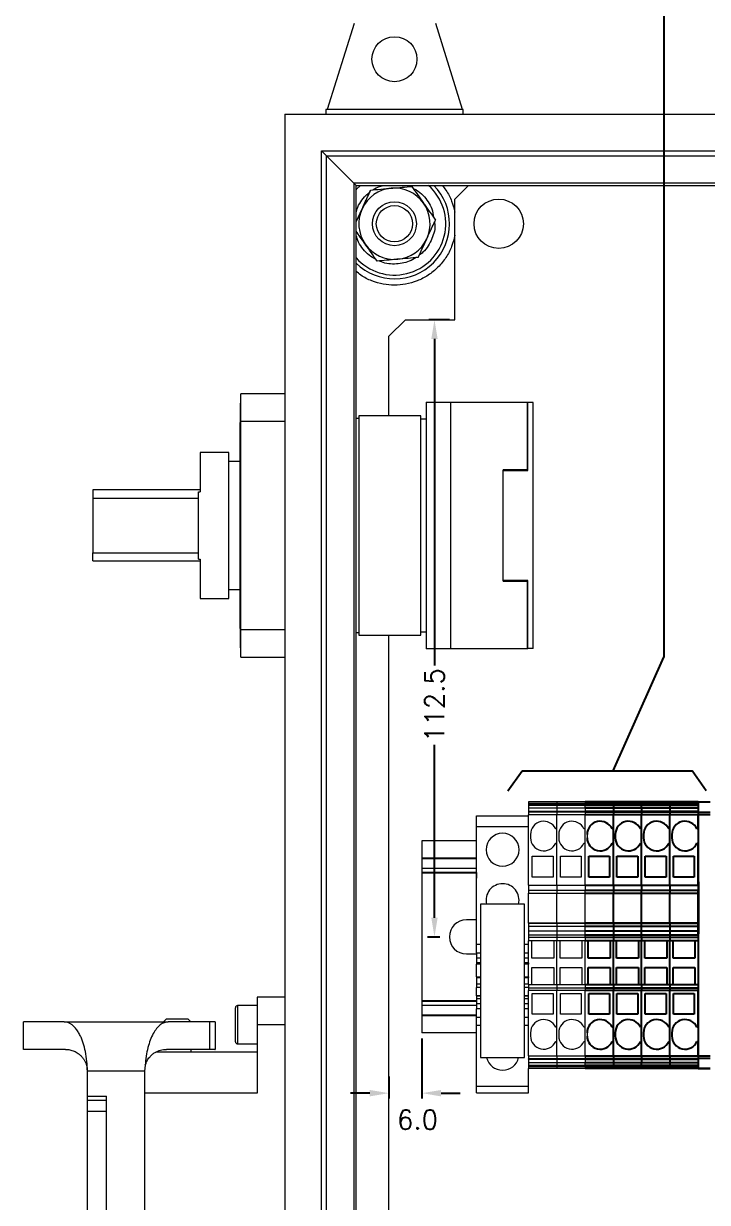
# Model space of a CAD drawing. Extents: x 4137 to 28680, y 2446 to 6814.
# Drawn here: x 7310.9 to 7435.5, y 4265.9 to 4480.8 of the extents above; entities that cross this region are included whole.
import ezdxf

# ---------------------------------------------------------------- set-up
doc = ezdxf.new("R2010")
doc.units = 0
doc.header["$LTSCALE"] = 0.5
doc.layers.get('0').update_dxf_attribs({"linetype": 'CONTINUOUS'})
doc.layers.get('DEFPOINTS').update_dxf_attribs({"linetype": 'CONTINUOUS'})
for name, color, linetype in [('ARCEER', 3, 'CONTINUOUS'), ('DIM', 5, 'CONTINUOUS'), ('VOL', 2, 'CONTINUOUS')]:
    doc.layers.add(name, color=color, linetype=linetype)
doc.styles.get("Standard").update_dxf_attribs({"font": 'simplex.shx'})
doc.dimstyles.new('YP115', dxfattribs={"dimscale": 0, "dimtxt": 37.5, "dimasz": 37.5, "dimexe": 0.5, "dimexo": 37.5, "dimgap": 22.5, "dimtad": 0, "dimtoh": 1, "dimdec": 1, "dimzin": 0, "dimdsep": 46, "dimtxsty": 'Standard', "dimcen": 0, "dimdle": 1.25, "dimadec": 0, "dimazin": 0, "dimtfac": 0.75, "dimtdec": 1, "dimtofl": 0, "dimtmove": 2, "dimatfit": 3, "dimfxl": 1, "dimtolj": 1, "dimtzin": 0, "dimarcsym": 0})

# ---------------------------------------------------------------- blocks, each defined once
blk = doc.blocks.new('*D15')
at = {"layer": 'DEFPOINTS', "color": 0, "transparency": 16777216}
for p in [(7385.76, 4426.79), (7389.47, 4426.79), (7383.47, 4314.29)]:
    blk.add_point(p, dxfattribs=at)
at = {"layer": 'DIM', "color": 0, "lineweight": -2, "transparency": 16777216}
for p, q in [((7388.47, 4426.79), (7384.76, 4426.79)), ((7385.76, 4423.29), (7385.76, 4363.78)), ((7385.76, 4317.79), (7385.76, 4349.32)), ((7384.47, 4314.29), (7386.76, 4314.29))]:
    blk.add_line(p, q, dxfattribs=at)
at = {"layer": 'DIM', "color": 0, "transparency": 16777216}
for points in [[(7385.18, 4423.29), (7386.34, 4423.29), (7385.76, 4426.79)], [(7385.18, 4317.79), (7386.34, 4317.79), (7385.76, 4314.29)]]:
    blk.add_solid(points, dxfattribs=at)
at = {"layer": 'DIM', "color": 0, "transparency": 16777216, "insert": (7385.76, 4356.55), "char_height": 3.5, "attachment_point": 5, "rotation": 90}
blk.add_mtext('\\A1;112.5', dxfattribs=at)
blk = doc.blocks.new('*D16')
at = {"layer": 'DEFPOINTS', "color": 0, "transparency": 16777216}
for p in [(7383.47, 4296.79), (7377.47, 4289.82), (7377.47, 4285.81)]:
    blk.add_point(p, dxfattribs=at)
at = {"layer": 'DIM', "color": 0, "lineweight": -2, "transparency": 16777216}
for p, q in [((7383.47, 4295.79), (7383.47, 4284.81)), ((7377.47, 4288.82), (7377.47, 4284.81)), ((7373.97, 4285.81), (7370.47, 4285.81)), ((7386.97, 4285.81), (7390.47, 4285.81))]:
    blk.add_line(p, q, dxfattribs=at)
at = {"layer": 'DIM', "color": 0, "transparency": 16777216}
for points in [[(7373.97, 4286.39), (7373.97, 4285.22), (7377.47, 4285.81)], [(7386.97, 4286.39), (7386.97, 4285.22), (7383.47, 4285.81)]]:
    blk.add_solid(points, dxfattribs=at)
at = {"layer": 'DIM', "color": 0, "transparency": 16777216, "insert": (7382.67, 4280.98), "char_height": 3.5, "attachment_point": 5}
blk.add_mtext('\\A1;6.0', dxfattribs=at)

msp = doc.modelspace()

# ---------------------------------------------------------------- linework, layer by layer
at = {"color": 7, "linetype": 'Continuous', "lineweight": 15}
for p, q in [((7371.12, 4480.78), (7366.23, 4465.12)), ((7390.88, 4465.12), (7385.99, 4480.78)), ((7358.47, 4464.29), (7558.47, 4464.29)), ((7358.47, 4464.29), (7358.47, 4164.29)), ((7366.23, 4465.12), (7365.97, 4465.12)), ((7365.97, 4465.12), (7365.97, 4464.29)), ((7390.88, 4465.12), (7366.23, 4465.12)), ((7390.97, 4465.12), (7390.88, 4465.12)), ((7390.97, 4464.29), (7390.97, 4465.12)), ((7366.09, 4456.67), (7365.16, 4457.6)), ((7365.16, 4457.6), (7544.77, 4457.6)), ((7365.16, 4170.98), (7365.16, 4457.6)), ((7366.09, 4456.67), (7543.85, 4456.67)), ((7366.09, 4456.67), (7371.08, 4451.68)), ((7366.09, 4171.91), (7366.09, 4456.67)), ((7538.86, 4451.68), (7371.08, 4451.68)), ((7371.08, 4451.68), (7371.08, 4176.9)), ((7371.47, 4177.29), (7371.47, 4451.29)), ((7371.47, 4451.29), (7538.47, 4451.29)), ((7389.47, 4448.79), (7391.97, 4451.29)), ((7389.47, 4426.79), (7389.47, 4448.79)), ((7371.47, 4444.64), (7372.57, 4447.02)), ((7377.47, 4423.79), (7380.47, 4426.79)), ((7380.47, 4426.79), (7389.47, 4426.79)), ((7377.47, 4409.29), (7377.47, 4423.79)), ((7358.47, 4413.29), (7350.47, 4413.29)), ((7350.47, 4408.29), (7350.47, 4413.29)), ((7384.27, 4411.79), (7384.27, 4366.79)), ((7384.27, 4411.79), (7388.77, 4411.79)), ((7388.77, 4366.79), (7388.77, 4411.79)), ((7388.77, 4411.79), (7402.67, 4411.79)), ((7402.67, 4411.79), (7402.67, 4399.41)), ((7402.77, 4411.69), (7402.67, 4411.69)), ((7402.77, 4399.29), (7402.77, 4411.69)), ((7403.77, 4411.69), (7402.77, 4411.69)), ((7403.77, 4366.89), (7403.77, 4411.69)), ((7350.47, 4411.59), (7350.37, 4411.59)), ((7350.37, 4411.59), (7350.37, 4408.09)), ((7350.37, 4370.49), (7350.37, 4408.09)), ((7350.47, 4408.29), (7358.47, 4408.29)), ((7350.47, 4370.29), (7350.47, 4408.29)), ((7371.97, 4408.79), (7371.47, 4408.79)), ((7383.27, 4409.29), (7371.97, 4409.29)), ((7371.97, 4409.29), (7371.97, 4369.29)), ((7383.27, 4369.29), (7383.27, 4409.29)), ((7384.27, 4408.69), (7383.27, 4408.69)), ((7348.27, 4402.59), (7343.07, 4402.59)), ((7343.07, 4402.59), (7343.07, 4395.42)), ((7348.27, 4375.99), (7348.27, 4402.59)), ((7350.37, 4400.94), (7348.27, 4400.94)), ((7402.67, 4399.41), (7398.27, 4399.41)), ((7398.27, 4379.17), (7398.27, 4399.41)), ((7398.27, 4399.29), (7402.77, 4399.29)), ((7398.27, 4379.29), (7398.27, 4399.29)), ((7343.07, 4395.76), (7323.47, 4395.76)), ((7323.47, 4395.76), (7323.47, 4394.29)), ((7342.77, 4395.42), (7343.07, 4395.42)), ((7342.77, 4394.29), (7342.77, 4395.42)), ((7323.47, 4394.29), (7323.47, 4384.3)), ((7323.47, 4394.29), (7342.77, 4394.29)), ((7342.77, 4384.3), (7342.77, 4394.29)), ((7323.47, 4384.3), (7342.77, 4384.3)), ((7323.47, 4382.82), (7323.47, 4384.3)), ((7342.77, 4383.16), (7342.77, 4384.3)), ((7323.47, 4382.82), (7343.07, 4382.82)), ((7342.77, 4383.16), (7343.07, 4383.16)), ((7343.07, 4383.16), (7343.07, 4375.99)), ((7348.27, 4377.64), (7350.37, 4377.64)), ((7402.77, 4379.29), (7398.27, 4379.29)), ((7398.27, 4379.17), (7402.67, 4379.17)), ((7402.67, 4379.17), (7402.67, 4366.79)), ((7402.77, 4366.89), (7402.77, 4379.29)), ((7343.07, 4375.99), (7348.27, 4375.99)), ((7350.37, 4370.49), (7350.37, 4366.99)), ((7358.47, 4370.29), (7350.47, 4370.29)), ((7350.47, 4365.29), (7350.47, 4370.29)), ((7371.47, 4369.79), (7371.97, 4369.79)), ((7371.97, 4369.29), (7383.27, 4369.29)), ((7377.47, 4204.79), (7377.47, 4369.29)), ((7383.27, 4369.89), (7384.27, 4369.89)), ((7350.37, 4366.99), (7350.47, 4366.99)), ((7388.77, 4366.79), (7384.27, 4366.79)), ((7402.67, 4366.79), (7388.77, 4366.79)), ((7402.67, 4366.89), (7402.77, 4366.89)), ((7403.77, 4366.89), (7402.77, 4366.89)), ((7350.47, 4365.29), (7358.47, 4365.29)), ((7408.07, 4338.92), (7402.92, 4338.92)), ((7402.92, 4338.92), (7402.92, 4338.9)), ((7408.07, 4338.9), (7402.92, 4338.9)), ((7402.92, 4338.9), (7402.92, 4338.89)), ((7402.92, 4338.89), (7408.07, 4338.89)), ((7402.92, 4338.89), (7402.92, 4338.59)), ((7413.22, 4338.92), (7408.07, 4338.92)), ((7408.07, 4338.92), (7408.07, 4338.9)), ((7413.22, 4338.9), (7408.07, 4338.9)), ((7408.07, 4338.9), (7408.07, 4338.89)), ((7408.07, 4338.89), (7413.22, 4338.89)), ((7408.07, 4338.89), (7408.07, 4338.59)), ((7413.22, 4338.9), (7413.22, 4338.92)), ((7413.22, 4338.89), (7413.22, 4338.9)), ((7413.22, 4338.89), (7413.22, 4338.59)), ((7402.92, 4338.59), (7408.07, 4338.59)), ((7402.92, 4338.59), (7402.92, 4338.5)), ((7402.92, 4338.5), (7408.07, 4338.5)), ((7402.92, 4338.5), (7402.92, 4338.31)), ((7402.92, 4338.31), (7408.07, 4338.31)), ((7402.92, 4338.31), (7402.92, 4337.77)), ((7408.07, 4337.77), (7402.92, 4337.77)), ((7402.92, 4337.77), (7402.92, 4337.16)), ((7408.07, 4337.16), (7402.92, 4337.16)), ((7402.92, 4337.14), (7402.92, 4337.16)), ((7408.07, 4337.14), (7402.92, 4337.14)), ((7402.92, 4337.14), (7402.92, 4337.13)), ((7408.07, 4337.13), (7402.92, 4337.13)), ((7402.92, 4337.13), (7402.92, 4337.03)), ((7408.07, 4337.03), (7402.92, 4337.03)), ((7402.92, 4337.03), (7402.92, 4336.55)), ((7402.92, 4323.75), (7402.92, 4336.55)), ((7408.07, 4336.55), (7402.92, 4336.55)), ((7408.07, 4338.59), (7413.22, 4338.59)), ((7408.07, 4338.59), (7408.07, 4338.5)), ((7408.07, 4338.5), (7413.22, 4338.5)), ((7408.07, 4338.5), (7408.07, 4338.31)), ((7408.07, 4338.31), (7413.22, 4338.31)), ((7408.07, 4338.31), (7408.07, 4337.77)), ((7413.22, 4337.77), (7408.07, 4337.77)), ((7408.07, 4337.77), (7408.07, 4337.16)), ((7413.22, 4337.16), (7408.07, 4337.16)), ((7408.07, 4337.14), (7408.07, 4337.16)), ((7413.22, 4337.14), (7408.07, 4337.14)), ((7408.07, 4337.14), (7408.07, 4337.13)), ((7413.22, 4337.13), (7408.07, 4337.13)), ((7408.07, 4337.13), (7408.07, 4337.03)), ((7413.22, 4337.03), (7408.07, 4337.03)), ((7408.07, 4337.03), (7408.07, 4336.55)), ((7408.07, 4323.75), (7408.07, 4336.55)), ((7413.22, 4336.55), (7408.07, 4336.55)), ((7408.07, 4333.97), (7408.07, 4336.55)), ((7413.22, 4338.5), (7413.22, 4338.59)), ((7413.22, 4338.31), (7413.22, 4338.5)), ((7413.22, 4337.77), (7413.22, 4338.31)), ((7413.22, 4337.77), (7413.22, 4337.16)), ((7413.22, 4337.14), (7413.22, 4337.16)), ((7413.22, 4337.13), (7413.22, 4337.14)), ((7413.22, 4337.03), (7413.22, 4337.13)), ((7413.22, 4337.03), (7413.22, 4336.55)), ((7413.22, 4333.97), (7413.22, 4336.55)), ((7413.22, 4323.75), (7413.22, 4336.55)), ((7393.42, 4336.39), (7402.92, 4336.39)), ((7393.42, 4334.39), (7393.42, 4336.39)), ((7393.42, 4334.39), (7402.92, 4334.39)), ((7393.42, 4312.89), (7393.42, 4334.39)), ((7403.27, 4332.97), (7403.27, 4332.37)), ((7408.07, 4333.97), (7407.85, 4333.97)), ((7408.42, 4332.97), (7408.42, 4332.37)), ((7413.22, 4333.97), (7413, 4333.97)), ((7413.57, 4332.97), (7413.57, 4332.37)), ((7393.42, 4331.79), (7383.47, 4331.79)), ((7383.47, 4331.79), (7383.47, 4328.59)), ((7407.85, 4331.37), (7408.07, 4331.37)), ((7408.07, 4323.75), (7408.07, 4331.37)), ((7413, 4331.37), (7413.22, 4331.37)), ((7413.22, 4323.75), (7413.22, 4331.37)), ((7383.47, 4328.59), (7383.47, 4326.79)), ((7403.57, 4325.19), (7403.57, 4328.99)), ((7403.57, 4328.99), (7407.37, 4328.99)), ((7407.37, 4328.99), (7407.37, 4325.19)), ((7408.72, 4325.19), (7408.72, 4328.99)), ((7408.72, 4328.99), (7412.52, 4328.99)), ((7412.52, 4328.99), (7412.52, 4325.19)), ((7393.42, 4326.79), (7383.47, 4326.79)), ((7383.47, 4326.79), (7383.47, 4325.99)), ((7383.47, 4325.99), (7383.47, 4302.59)), ((7393.42, 4326.01), (7393.42, 4324.99)), ((7402.92, 4323.75), (7408.07, 4323.75)), ((7402.92, 4323.75), (7402.92, 4322.84)), ((7407.37, 4325.19), (7403.57, 4325.19)), ((7408.07, 4323.75), (7413.22, 4323.75)), ((7408.07, 4323.75), (7408.07, 4322.84)), ((7412.52, 4325.19), (7408.72, 4325.19)), ((7413.22, 4323.75), (7413.22, 4322.84)), ((7433.92, 4324.31), (7433.92, 4314.87)), ((7402.92, 4322.84), (7408.07, 4322.84)), ((7402.92, 4322.84), (7402.92, 4322.28)), ((7402.92, 4322.28), (7408.07, 4322.28)), ((7402.92, 4322.28), (7402.92, 4322.27)), ((7402.92, 4322.27), (7408.07, 4322.27)), ((7402.92, 4316.82), (7402.92, 4322.27)), ((7408.07, 4322.84), (7413.22, 4322.84)), ((7408.07, 4322.84), (7408.07, 4322.28)), ((7408.07, 4322.28), (7413.22, 4322.28)), ((7408.07, 4322.28), (7408.07, 4322.27)), ((7408.07, 4322.27), (7413.22, 4322.27)), ((7408.07, 4316.82), (7408.07, 4322.27)), ((7413.22, 4322.28), (7413.22, 4322.84)), ((7413.22, 4322.27), (7413.22, 4322.28)), ((7413.22, 4316.82), (7413.22, 4322.27)), ((7402.17, 4320.29), (7394.17, 4320.29)), ((7394.17, 4320.29), (7394.17, 4292.29)), ((7402.17, 4292.29), (7402.17, 4320.29)), ((7393.42, 4317.39), (7391.57, 4317.39)), ((7408.07, 4316.82), (7402.92, 4316.82)), ((7402.92, 4316.82), (7402.92, 4316.8)), ((7402.92, 4316.8), (7408.07, 4316.8)), ((7402.92, 4316.8), (7402.92, 4316.24)), ((7402.92, 4316.24), (7408.07, 4316.24)), ((7402.92, 4316.24), (7402.92, 4315.33)), ((7408.07, 4315.33), (7402.92, 4315.33)), ((7402.92, 4315.33), (7402.92, 4314.64)), ((7413.22, 4316.82), (7408.07, 4316.82)), ((7408.07, 4316.82), (7408.07, 4316.8)), ((7408.07, 4316.8), (7413.22, 4316.8)), ((7408.07, 4316.8), (7408.07, 4316.24)), ((7408.07, 4316.24), (7413.22, 4316.24)), ((7408.07, 4316.24), (7408.07, 4315.33)), ((7413.22, 4315.33), (7408.07, 4315.33)), ((7408.07, 4315.33), (7408.07, 4314.64)), ((7413.22, 4316.8), (7413.22, 4316.82)), ((7413.22, 4316.24), (7413.22, 4316.8)), ((7413.22, 4315.33), (7413.22, 4316.24)), ((7413.22, 4314.64), (7413.22, 4315.33)), ((7394.17, 4312.89), (7393.42, 4312.89)), ((7393.42, 4311.39), (7393.42, 4312.89)), ((7402.92, 4312.89), (7402.17, 4312.89)), ((7408.07, 4314.64), (7402.92, 4314.64)), ((7402.92, 4314.64), (7402.92, 4314.18)), ((7408.07, 4314.18), (7402.92, 4314.18)), ((7402.92, 4314.18), (7402.92, 4313.59)), ((7408.07, 4313.59), (7402.92, 4313.59)), ((7402.92, 4312.74), (7402.92, 4313.59)), ((7403.49, 4310.44), (7403.49, 4313.59)), ((7407.49, 4313.59), (7407.49, 4310.44)), ((7413.22, 4314.64), (7408.07, 4314.64)), ((7408.07, 4314.64), (7408.07, 4314.18)), ((7413.22, 4314.18), (7408.07, 4314.18)), ((7408.07, 4314.18), (7408.07, 4313.59)), ((7413.22, 4313.59), (7408.07, 4313.59)), ((7408.07, 4305.59), (7408.07, 4313.59)), ((7408.64, 4310.44), (7408.64, 4313.59)), ((7412.64, 4313.59), (7412.64, 4310.44)), ((7413.22, 4314.18), (7413.22, 4314.64)), ((7413.22, 4314.18), (7413.22, 4313.59)), ((7413.22, 4305.59), (7413.22, 4313.59)), ((7391.57, 4311.19), (7393.42, 4311.19)), ((7393.42, 4311.39), (7394.17, 4311.39)), ((7393.42, 4311.39), (7393.42, 4310.49)), ((7402.17, 4311.39), (7402.92, 4311.39)), ((7402.92, 4311.39), (7402.92, 4312.74)), ((7402.92, 4310.49), (7402.92, 4311.39)), ((7393.42, 4310.49), (7393.42, 4309.57)), ((7393.42, 4309.57), (7393.42, 4309.33)), ((7394.17, 4309.33), (7393.42, 4309.33)), ((7393.42, 4307.04), (7393.42, 4309.33)), ((7402.92, 4309.33), (7402.17, 4309.33)), ((7402.92, 4309.57), (7402.92, 4309.33)), ((7402.92, 4307.04), (7402.92, 4309.33)), ((7407.49, 4310.44), (7403.49, 4310.44)), ((7403.49, 4308.74), (7407.49, 4308.74)), ((7403.49, 4305.59), (7403.49, 4308.74)), ((7407.49, 4308.74), (7407.49, 4305.59)), ((7412.64, 4310.44), (7408.64, 4310.44)), ((7408.64, 4305.59), (7408.64, 4308.74)), ((7408.64, 4308.74), (7412.64, 4308.74)), ((7412.64, 4308.74), (7412.64, 4305.59)), ((7393.42, 4307.04), (7393.42, 4306.89)), ((7393.42, 4306.89), (7394.17, 4306.89)), ((7393.42, 4306.89), (7394.17, 4306.89)), ((7393.42, 4306.89), (7393.42, 4305.69)), ((7402.17, 4306.89), (7402.92, 4306.89)), ((7402.92, 4307.04), (7402.92, 4306.89)), ((7402.92, 4305.69), (7402.92, 4306.89)), ((7394.17, 4305.69), (7393.42, 4305.69)), ((7393.42, 4305.69), (7393.42, 4305.09)), ((7394.17, 4305.09), (7393.42, 4305.09)), ((7394.17, 4305.09), (7393.42, 4305.09)), ((7393.42, 4303.57), (7393.42, 4305.09)), ((7402.92, 4305.69), (7402.17, 4305.69)), ((7402.92, 4305.09), (7402.17, 4305.09)), ((7402.92, 4305.59), (7408.07, 4305.59)), ((7402.92, 4305.59), (7402.92, 4305)), ((7402.92, 4305), (7408.07, 4305)), ((7402.92, 4305), (7402.92, 4304.54)), ((7402.92, 4302.41), (7402.92, 4304.54)), ((7408.07, 4304.54), (7402.92, 4304.54)), ((7408.07, 4305.59), (7413.22, 4305.59)), ((7408.07, 4305.59), (7408.07, 4305)), ((7408.07, 4305), (7413.22, 4305)), ((7408.07, 4305), (7408.07, 4304.54)), ((7408.07, 4292.63), (7408.07, 4304.54)), ((7413.22, 4304.54), (7408.07, 4304.54)), ((7408.07, 4297.82), (7408.07, 4304.54)), ((7413.22, 4305.59), (7413.22, 4305)), ((7413.22, 4305), (7413.22, 4304.54)), ((7413.22, 4297.82), (7413.22, 4304.54)), ((7413.22, 4292.63), (7413.22, 4304.54)), ((7358.47, 4303.29), (7353.47, 4303.29)), ((7353.47, 4303.29), (7353.47, 4298.29)), ((7383.47, 4302.59), (7383.47, 4301.79)), ((7394.17, 4303.57), (7393.42, 4303.57)), ((7393.42, 4303.57), (7393.42, 4303.55)), ((7393.42, 4303.55), (7393.42, 4303.01)), ((7393.42, 4303.01), (7393.42, 4302.09)), ((7393.42, 4302.09), (7393.42, 4301.19)), ((7402.92, 4303.57), (7402.17, 4303.57)), ((7402.92, 4301.19), (7402.92, 4302.09)), ((7403.57, 4303.99), (7407.37, 4303.99)), ((7403.57, 4300.19), (7403.57, 4303.99)), ((7407.37, 4303.99), (7407.37, 4300.19)), ((7408.72, 4303.99), (7412.52, 4303.99)), ((7408.72, 4300.19), (7408.72, 4303.99)), ((7412.52, 4303.99), (7412.52, 4300.19)), ((7349.47, 4298.29), (7349.47, 4301.39)), ((7353.47, 4301.79), (7349.87, 4301.79)), ((7393.42, 4301.79), (7383.47, 4301.79)), ((7383.47, 4301.79), (7383.47, 4299.99)), ((7383.47, 4299.99), (7383.47, 4296.79)), ((7394.17, 4301.19), (7393.42, 4301.19)), ((7393.42, 4299.69), (7393.42, 4301.19)), ((7402.92, 4301.19), (7402.17, 4301.19)), ((7402.92, 4292.63), (7402.92, 4301.19)), ((7407.37, 4300.19), (7403.57, 4300.19)), ((7412.52, 4300.19), (7408.72, 4300.19)), ((7310.87, 4293.79), (7310.87, 4298.79)), ((7318.29, 4298.79), (7310.87, 4298.79)), ((7318.29, 4298.79), (7337.21, 4298.79)), ((7336.87, 4299.3), (7336.37, 4298.79)), ((7344.81, 4298.79), (7337.21, 4298.79)), ((7341.37, 4298.79), (7340.87, 4299.29)), ((7344.81, 4293.79), (7344.81, 4298.79)), ((7345.87, 4293.79), (7345.87, 4298.8)), ((7349.47, 4295.19), (7349.47, 4298.29)), ((7353.47, 4298.29), (7353.47, 4285.79)), ((7358.47, 4298.29), (7353.47, 4298.29)), ((7393.42, 4299.69), (7394.17, 4299.69)), ((7393.42, 4298.19), (7393.42, 4299.69)), ((7393.42, 4287.09), (7393.42, 4298.19)), ((7402.17, 4299.69), (7402.92, 4299.69)), ((7408.07, 4297.82), (7407.85, 4297.82)), ((7413.22, 4297.82), (7413, 4297.82)), ((7393.42, 4296.79), (7383.47, 4296.79)), ((7403.27, 4296.82), (7403.27, 4296.22)), ((7408.42, 4296.82), (7408.42, 4296.22)), ((7413.57, 4296.82), (7413.57, 4296.22)), ((7318.49, 4293.79), (7310.87, 4293.79)), ((7344.81, 4293.79), (7336.89, 4293.79)), ((7341.37, 4293.79), (7341.37, 4293.29)), ((7349.87, 4294.79), (7353.47, 4294.79)), ((7407.85, 4295.22), (7408.07, 4295.22)), ((7408.07, 4292.63), (7408.07, 4295.22)), ((7413, 4295.22), (7413.22, 4295.22)), ((7413.22, 4292.63), (7413.22, 4295.22)), ((7353.47, 4293.29), (7334.99, 4293.29)), ((7394.17, 4292.29), (7402.17, 4292.29)), ((7402.92, 4292.63), (7408.07, 4292.63)), ((7402.92, 4292.63), (7402.92, 4292.15)), ((7402.92, 4292.15), (7408.07, 4292.15)), ((7402.92, 4292.15), (7402.92, 4292.05)), ((7402.92, 4292.05), (7408.07, 4292.05)), ((7402.92, 4292.05), (7402.92, 4292.04)), ((7402.92, 4292.04), (7408.07, 4292.04)), ((7402.92, 4292.02), (7402.92, 4292.04)), ((7402.92, 4292.02), (7408.07, 4292.02)), ((7402.92, 4292.02), (7402.92, 4291.41)), ((7402.92, 4291.41), (7408.07, 4291.41)), ((7402.92, 4291.41), (7402.92, 4290.87)), ((7408.07, 4292.63), (7413.22, 4292.63)), ((7408.07, 4292.63), (7408.07, 4292.15)), ((7408.07, 4292.15), (7413.22, 4292.15)), ((7408.07, 4292.15), (7408.07, 4292.05)), ((7408.07, 4292.05), (7413.22, 4292.05)), ((7408.07, 4292.05), (7408.07, 4292.04)), ((7408.07, 4292.04), (7413.22, 4292.04)), ((7408.07, 4292.02), (7408.07, 4292.04)), ((7408.07, 4292.02), (7413.22, 4292.02)), ((7408.07, 4292.02), (7408.07, 4291.41)), ((7408.07, 4291.41), (7413.22, 4291.41)), ((7408.07, 4291.41), (7408.07, 4290.87)), ((7413.22, 4292.63), (7413.22, 4292.15)), ((7413.22, 4292.05), (7413.22, 4292.15)), ((7413.22, 4292.04), (7413.22, 4292.05)), ((7413.22, 4292.02), (7413.22, 4292.04)), ((7413.22, 4292.02), (7413.22, 4291.41)), ((7413.22, 4290.87), (7413.22, 4291.41)), ((7332.89, 4289.79), (7322.49, 4289.79)), ((7322.49, 4285.29), (7322.49, 4289.79)), ((7333.04, 4290.89), (7332.89, 4289.79)), ((7332.89, 4289.79), (7332.89, 4236.79)), ((7408.07, 4290.87), (7402.92, 4290.87)), ((7402.92, 4290.87), (7402.92, 4290.68)), ((7408.07, 4290.68), (7402.92, 4290.68)), ((7402.92, 4290.68), (7402.92, 4290.59)), ((7408.07, 4290.59), (7402.92, 4290.59)), ((7402.92, 4290.59), (7402.92, 4290.29)), ((7408.07, 4290.29), (7402.92, 4290.29)), ((7402.92, 4287.09), (7402.92, 4290.29)), ((7413.22, 4290.87), (7408.07, 4290.87)), ((7408.07, 4290.87), (7408.07, 4290.68)), ((7413.22, 4290.68), (7408.07, 4290.68)), ((7408.07, 4290.68), (7408.07, 4290.59)), ((7413.22, 4290.59), (7408.07, 4290.59)), ((7408.07, 4290.59), (7408.07, 4290.29)), ((7413.22, 4290.29), (7408.07, 4290.29)), ((7413.22, 4290.68), (7413.22, 4290.87)), ((7413.22, 4290.59), (7413.22, 4290.68)), ((7413.22, 4290.59), (7413.22, 4290.29)), ((7393.42, 4287.09), (7402.92, 4287.09)), ((7393.42, 4285.89), (7393.42, 4287.09)), ((7322.49, 4285.29), (7325.99, 4285.29)), ((7322.49, 4284.55), (7322.49, 4285.29)), ((7325.99, 4284.55), (7325.99, 4285.29)), ((7393.42, 4285.89), (7402.92, 4285.89)), ((7322.49, 4284.55), (7325.99, 4284.55)), ((7322.49, 4282.55), (7325.99, 4282.55)), ((7322.49, 4244.03), (7322.49, 4282.55)), ((7325.99, 4244.03), (7325.99, 4282.55))]:
    msp.add_line(p, q, dxfattribs=at)
at = {"color": 8, "linetype": 'Continuous', "lineweight": 15}
for p, q in [((7350.37, 4408.09), (7350.47, 4408.09)), ((7350.47, 4370.49), (7350.37, 4370.49)), ((7393.42, 4310.49), (7394.17, 4310.49)), ((7394.17, 4309.57), (7393.42, 4309.57)), ((7402.17, 4310.49), (7402.92, 4310.49)), ((7402.92, 4309.57), (7402.17, 4309.57)), ((7393.42, 4307.04), (7394.17, 4307.04)), ((7402.17, 4307.04), (7402.92, 4307.04)), ((7393.42, 4303.55), (7394.17, 4303.55)), ((7394.17, 4303.01), (7393.42, 4303.01)), ((7394.17, 4302.09), (7393.42, 4302.09)), ((7402.17, 4303.55), (7402.92, 4303.55)), ((7402.92, 4303.01), (7402.17, 4303.01)), ((7402.92, 4302.09), (7402.17, 4302.09)), ((7349.87, 4301.79), (7349.87, 4298.29)), ((7349.87, 4298.29), (7349.87, 4294.79)), ((7393.42, 4298.19), (7394.17, 4298.19)), ((7402.17, 4298.19), (7402.92, 4298.19)), ((7353.47, 4285.79), (7332.89, 4285.79))]:
    msp.add_line(p, q, dxfattribs=at)
at = {"color": 7, "linetype": 'Continuous', "lineweight": 15, "flags": 128}
for points in [[(7371.08, 4451.68), (7371.29, 4451.47), (7371.42, 4451.34), (7371.47, 4451.29)], [(7402.92, 4309.57), (7402.92, 4309.64), (7402.92, 4309.72), (7402.92, 4309.82), (7402.92, 4309.94), (7402.92, 4310.07), (7402.92, 4310.2), (7402.92, 4310.34), (7402.92, 4310.49)], [(7402.92, 4305.59), (7402.92, 4305.6), (7402.92, 4305.67), (7402.92, 4305.69)], [(7402.92, 4302.09), (7402.92, 4302.24), (7402.92, 4302.38), (7402.92, 4302.41)], [(7402.92, 4285.89), (7402.92, 4285.91), (7402.92, 4285.98), (7402.92, 4286.09), (7402.92, 4286.24), (7402.92, 4286.42), (7402.92, 4286.63), (7402.92, 4286.86), (7402.92, 4287.09)]]:
    msp.add_lwpolyline(points, dxfattribs=at)
at = {"color": 8, "linetype": 'Continuous', "lineweight": 15, "flags": 128}
msp.add_lwpolyline([(7372.27, 4451.29), (7371.56, 4450.59), (7371.47, 4450.49)], dxfattribs=at)
at = {"color": 7, "linetype": 'Continuous', "lineweight": 15}
for centre, radius in [((7378.47, 4474.29), 4.1), ((7378.47, 4444.29), 4), ((7397.47, 4444.29), 4.5), ((7378.47, 4444.29), 3.31)]:
    msp.add_circle(centre, radius, dxfattribs=at)
at = {"color": 8, "linetype": 'Continuous', "lineweight": 15}
for radius, start, end in [(9.35, 221.5427, 48.4573), (10.03, 225.7657, 44.2343)]:
    msp.add_arc((7378.47, 4444.29), radius, start, end, dxfattribs=at)
at = {"color": 7, "linetype": 'Continuous', "lineweight": 15}
for centre, radius, start, end in [((7378.47, 4444.29), 6.5, 95.1489, 155.1489), ((7378.47, 4444.29), 6.5, 35.1489, 95.1489), ((7378.47, 4444.29), 6.5, 155.1489, 215.1489), ((7378.47, 4444.29), 6.5, 335.1489, 35.1489), ((7378.47, 4444.29), 6.5, 215.1489, 275.1489), ((7378.47, 4444.29), 6.5, 275.1489, 335.1489), ((7405.67, 4332.97), 2.4, 24.6243, 179.9999), ((7410.82, 4332.97), 2.4, 24.6243, 179.9999), ((7398.17, 4330.19), 3, 90, 270), ((7398.17, 4330.19), 3, 270, 90), ((7405.67, 4332.37), 2.4, 179.9999, 335.3757), ((7410.82, 4332.37), 2.4, 179.9999, 335.3757), ((7398.17, 4320.99), 3, 90, 193.4934), ((7398.17, 4320.99), 3, 346.5066, 90), ((7391.57, 4314.29), 3.1, 90, 270), ((7349.87, 4301.39), 0.4, 90, 180), ((7405.67, 4296.82), 2.4, 24.6243, 180.0001), ((7410.82, 4296.82), 2.4, 24.6243, 180.0001), ((7405.67, 4296.22), 2.4, 180.0001, 335.3757), ((7410.82, 4296.22), 2.4, 180.0001, 335.3757), ((7349.87, 4295.19), 0.4, 180, 270), ((7398.17, 4292.99), 3, 193.4934, 270), ((7398.17, 4292.99), 3, 270, 346.5066)]:
    msp.add_arc(centre, radius, start, end, dxfattribs=at)
for points, knots in [([(7372.57, 4447.02), (7372.71, 4447.33), (7373.25, 4448.48), (7373.77, 4449.61), (7374.15, 4450.43)], [0, 0, 0, 0, 0.268637, 1, 1, 1, 1]), ([(7374.15, 4450.43), (7374.76, 4450.48), (7375.98, 4450.59), (7377.25, 4450.71), (7377.89, 4450.76)], [0, 0, 0, 0, 0.495458, 1, 1, 1, 1]), ([(7377.89, 4450.76), (7377.97, 4450.77), (7379.24, 4450.89), (7380.47, 4451), (7381.62, 4451.1)], [0, 0, 0, 0, 0.070214, 1, 1, 1, 1]), ([(7381.62, 4451.1), (7381.97, 4450.6), (7382.68, 4449.6), (7383.41, 4448.56), (7383.78, 4448.03)], [0, 0, 0, 0, 0.495459, 1, 1, 1, 1]), ([(7383.78, 4448.03), (7383.84, 4447.96), (7384.56, 4446.92), (7385.28, 4445.91), (7385.94, 4444.96)], [0, 0, 0, 0, 0.0702123, 1, 1, 1, 1]), ([(7384.37, 4441.56), (7384.51, 4441.87), (7385.04, 4443.02), (7385.56, 4444.14), (7385.94, 4444.96)], [0, 0, 0, 0, 0.268637, 1, 1, 1, 1]), ([(7373.15, 4440.55), (7373.1, 4440.62), (7372.53, 4441.43), (7371.98, 4442.22), (7371.47, 4442.94)], [0, 0, 0, 0, 0.0900375, 1, 1, 1, 1]), ([(7375.31, 4437.48), (7374.96, 4437.98), (7374.26, 4438.98), (7373.52, 4440.02), (7373.15, 4440.55)], [0, 0, 0, 0, 0.495457, 1, 1, 1, 1]), ([(7382.79, 4438.15), (7382.92, 4438.44), (7383.44, 4439.55), (7383.97, 4440.7), (7384.37, 4441.56)], [0, 0, 0, 0, 0.257554, 1, 1, 1, 1]), ([(7379.05, 4437.82), (7378.96, 4437.81), (7377.7, 4437.7), (7376.46, 4437.58), (7375.31, 4437.48)], [0, 0, 0, 0, 0.070214, 1, 1, 1, 1]), ([(7382.79, 4438.15), (7382.18, 4438.1), (7380.96, 4437.99), (7379.69, 4437.87), (7379.05, 4437.82)], [0, 0, 0, 0, 0.495457, 1, 1, 1, 1]), ([(7322.49, 4289.79), (7322.47, 4290.4), (7322.44, 4291.64), (7322.17, 4293.39), (7321.83, 4294.71), (7321.49, 4295.66), (7321.17, 4296.37), (7320.79, 4297.05), (7320.34, 4297.68), (7319.88, 4298.15), (7319.39, 4298.5), (7318.88, 4298.74), (7318.5, 4298.77), (7318.29, 4298.79)], [0, 0, 0, 0, 0.123485, 0.2497094, 0.3705494, 0.4348736, 0.4998427, 0.5779277, 0.6613773, 0.7498939, 0.8190889, 0.9025817, 1, 1, 1, 1]), ([(7337.21, 4298.79), (7336.97, 4298.76), (7336.48, 4298.71), (7335.77, 4298.29), (7335.1, 4297.63), (7334.48, 4296.69), (7333.94, 4295.53), (7333.51, 4294.13), (7333.18, 4292.58), (7333.09, 4291.45), (7333.04, 4290.89)], [0, 0, 0, 0, 0.125339, 0.249985, 0.375869, 0.499958, 0.626027, 0.74986, 0.87568, 1, 1, 1, 1]), ([(7340.87, 4299.29), (7340.84, 4299.29), (7340.78, 4299.29), (7340.32, 4299.29), (7339.66, 4299.29), (7338.87, 4299.29), (7338.08, 4299.29), (7337.42, 4299.29), (7336.96, 4299.29), (7336.9, 4299.29), (7336.87, 4299.29)], [0, 0, 0, 0, 0.125, 0.25, 0.374999, 0.5, 0.625, 0.75, 0.875, 1, 1, 1, 1]), ([(7345.74, 4298.79), (7345.77, 4298.79), (7345.88, 4298.79), (7345.25, 4298.79), (7344.81, 4298.79)], [0, 0, 0, 0, 0.296633, 1, 1, 1, 1]), ([(7318.49, 4293.79), (7318.76, 4293.78), (7319.29, 4293.75), (7320.06, 4293.5), (7320.69, 4293.15), (7321.18, 4292.77), (7321.53, 4292.4), (7321.84, 4292), (7322.09, 4291.56), (7322.3, 4291.04), (7322.45, 4290.46), (7322.48, 4290), (7322.49, 4289.79)], [0, 0, 0, 0, 0.17529, 0.341504, 0.50016, 0.591087, 0.674174, 0.750201, 0.816448, 0.875182, 0.941928, 1, 1, 1, 1]), ([(7333.04, 4290.89), (7333.15, 4291.17), (7333.31, 4291.61), (7333.6, 4292.07), (7333.91, 4292.48), (7334.32, 4292.88), (7334.98, 4293.34), (7335.84, 4293.72), (7336.53, 4293.76), (7336.89, 4293.79)], [0, 0, 0, 0, 0.113169, 0.178166, 0.2498462, 0.3686049, 0.499907, 0.7424298, 1, 1, 1, 1]), ([(7345.74, 4293.79), (7345.77, 4293.79), (7345.88, 4293.79), (7345.25, 4293.79), (7344.81, 4293.79)], [0, 0, 0, 0, 0.296633, 1, 1, 1, 1]), ([(7322.49, 4282.55), (7322.49, 4282.8), (7322.49, 4283.3), (7322.49, 4283.94), (7322.49, 4284.41), (7322.49, 4284.5), (7322.49, 4284.55)], [0, 0, 0, 0, 0.25, 0.500001, 0.75, 1, 1, 1, 1]), ([(7325.99, 4282.55), (7325.99, 4282.8), (7325.99, 4283.3), (7325.99, 4283.94), (7325.99, 4284.41), (7325.99, 4284.5), (7325.99, 4284.55)], [0, 0, 0, 0, 0.25, 0.500001, 0.75, 1, 1, 1, 1])]:
    msp.add_open_spline(points, degree=3, knots=knots, dxfattribs=at)
at = {"color": 8, "linetype": 'Continuous', "lineweight": 15}
for points, knots in [([(7374.51, 4450.46), (7374.92, 4450.72), (7375.59, 4451.14), (7376.38, 4451.25), (7376.7, 4451.29)], [0, 0, 0, 0, 0.5990837, 1, 1, 1, 1]), ([(7380.24, 4451.29), (7380.56, 4451.27), (7380.92, 4451.25), (7381.23, 4451.08), (7381.26, 4451.07)], [0, 0, 0, 0, 0.907283, 1, 1, 1, 1]), ([(7381.87, 4450.75), (7382.08, 4450.65), (7382.74, 4450.33), (7383.69, 4449.51), (7384.64, 4448.34), (7385.39, 4447), (7385.52, 4446), (7385.58, 4445.48)], [0, 0, 0, 0, 0.102618, 0.327247, 0.551876, 0.771839, 1, 1, 1, 1]), ([(7387.14, 4451.29), (7387.38, 4451.01), (7388.12, 4450.15), (7388.94, 4448.48), (7389.3, 4447.06), (7389.47, 4446.38)], [0, 0, 0, 0, 0.203966, 0.614859, 1, 1, 1, 1]), ([(7371.47, 4446.06), (7371.51, 4446.37), (7371.62, 4447.18), (7372.32, 4448.33), (7373.09, 4449.37), (7373.73, 4449.86), (7373.97, 4450.04)], [0, 0, 0, 0, 0.196798, 0.50357, 0.81685, 1, 1, 1, 1]), ([(7385.76, 4444.56), (7385.77, 4444.47), (7385.98, 4443.48), (7385.5, 4441.94), (7384.65, 4440.25), (7383.84, 4439.21), (7383.21, 4438.72), (7382.97, 4438.55)], [0, 0, 0, 0, 0.039277, 0.438009, 0.652654, 0.871852, 1, 1, 1, 1]), ([(7375.07, 4437.83), (7374.86, 4437.93), (7374.2, 4438.25), (7373.24, 4439.07), (7372.31, 4440.24), (7371.62, 4441.4), (7371.51, 4442.21), (7371.47, 4442.52)], [0, 0, 0, 0, 0.112403, 0.358451, 0.604499, 0.845436, 1, 1, 1, 1]), ([(7389.47, 4442.2), (7389.3, 4441.51), (7388.95, 4440.09), (7387.9, 4438.11), (7386.45, 4436.31), (7384.65, 4434.86), (7382.65, 4433.82), (7380.56, 4433.22), (7378.47, 4433.03), (7376.38, 4433.22), (7374.3, 4433.83), (7372.61, 4434.64), (7371.75, 4435.38), (7371.47, 4435.62)], [0, 0, 0, 0, 0.091822, 0.189785, 0.289827, 0.389868, 0.48783, 0.581883, 0.67062, 0.759358, 0.85341, 0.951373, 1, 1, 1, 1]), ([(7382.43, 4438.12), (7382.02, 4437.89), (7380.8, 4437.19), (7378.48, 4436.82), (7376.55, 4437.06), (7375.71, 4437.5), (7375.68, 4437.51)], [0, 0, 0, 0, 0.202259, 0.594213, 0.986168, 1, 1, 1, 1])]:
    msp.add_open_spline(points, degree=3, knots=knots, dxfattribs=at)
at = {"layer": 'ARCEER'}
for p, q in [((7418.37, 4338.92), (7413.22, 4338.92)), ((7418.37, 4338.9), (7413.22, 4338.9)), ((7413.22, 4338.89), (7418.37, 4338.89)), ((7423.52, 4338.92), (7418.37, 4338.92)), ((7418.37, 4338.92), (7418.37, 4338.9)), ((7423.52, 4338.9), (7418.37, 4338.9)), ((7418.37, 4338.9), (7418.37, 4338.89)), ((7418.37, 4338.89), (7423.52, 4338.89)), ((7418.37, 4338.89), (7418.37, 4338.59)), ((7428.67, 4338.92), (7423.52, 4338.92)), ((7423.52, 4338.9), (7423.52, 4338.92)), ((7423.52, 4338.89), (7423.52, 4338.9)), ((7428.67, 4338.9), (7423.52, 4338.9)), ((7423.52, 4338.89), (7423.52, 4338.59)), ((7423.52, 4338.89), (7428.67, 4338.89)), ((7433.82, 4338.92), (7428.67, 4338.92)), ((7428.67, 4338.92), (7428.67, 4338.9)), ((7433.82, 4338.9), (7428.67, 4338.9)), ((7428.67, 4338.9), (7428.67, 4338.89)), ((7428.67, 4338.89), (7433.82, 4338.89)), ((7428.67, 4338.89), (7428.67, 4338.59)), ((7433.82, 4338.9), (7433.82, 4338.92)), ((7433.82, 4338.89), (7433.82, 4338.9)), ((7433.82, 4338.89), (7436.02, 4338.89)), ((7433.82, 4338.89), (7433.82, 4338.87)), ((7436.02, 4338.87), (7433.82, 4338.87)), ((7433.82, 4338.87), (7433.82, 4337.03)), ((7413.22, 4338.59), (7418.37, 4338.59)), ((7413.22, 4338.5), (7418.37, 4338.5)), ((7413.22, 4338.31), (7418.37, 4338.31)), ((7418.37, 4337.77), (7413.22, 4337.77)), ((7418.37, 4337.16), (7413.22, 4337.16)), ((7418.37, 4337.14), (7413.22, 4337.14)), ((7418.37, 4337.13), (7413.22, 4337.13)), ((7418.37, 4337.03), (7413.22, 4337.03)), ((7418.37, 4336.55), (7413.22, 4336.55)), ((7418.37, 4338.59), (7423.52, 4338.59)), ((7418.37, 4338.59), (7418.37, 4338.5)), ((7418.37, 4338.5), (7423.52, 4338.5)), ((7418.37, 4338.5), (7418.37, 4338.31)), ((7418.37, 4338.31), (7423.52, 4338.31)), ((7418.37, 4338.31), (7418.37, 4337.77)), ((7423.52, 4337.77), (7418.37, 4337.77)), ((7418.37, 4337.77), (7418.37, 4337.16)), ((7423.52, 4337.16), (7418.37, 4337.16)), ((7418.37, 4337.14), (7418.37, 4337.16)), ((7423.52, 4337.14), (7418.37, 4337.14)), ((7418.37, 4337.14), (7418.37, 4337.13)), ((7423.52, 4337.13), (7418.37, 4337.13)), ((7418.37, 4337.13), (7418.37, 4337.03)), ((7423.52, 4337.03), (7418.37, 4337.03)), ((7418.37, 4337.03), (7418.37, 4336.55)), ((7418.37, 4323.75), (7418.37, 4336.55)), ((7423.52, 4336.55), (7418.37, 4336.55)), ((7418.37, 4333.97), (7418.37, 4336.55)), ((7423.52, 4338.5), (7423.52, 4338.59)), ((7423.52, 4338.59), (7428.67, 4338.59)), ((7423.52, 4338.31), (7423.52, 4338.5)), ((7423.52, 4338.5), (7428.67, 4338.5)), ((7423.52, 4338.31), (7428.67, 4338.31)), ((7423.52, 4337.77), (7423.52, 4338.31)), ((7423.52, 4337.77), (7423.52, 4337.16)), ((7428.67, 4337.77), (7423.52, 4337.77)), ((7423.52, 4337.14), (7423.52, 4337.16)), ((7428.67, 4337.16), (7423.52, 4337.16)), ((7428.67, 4337.14), (7423.52, 4337.14)), ((7423.52, 4337.13), (7423.52, 4337.14)), ((7423.52, 4337.03), (7423.52, 4337.13)), ((7428.67, 4337.13), (7423.52, 4337.13)), ((7423.52, 4337.03), (7423.52, 4336.55)), ((7428.67, 4337.03), (7423.52, 4337.03)), ((7423.52, 4333.97), (7423.52, 4336.55)), ((7423.52, 4323.75), (7423.52, 4336.55)), ((7428.67, 4336.55), (7423.52, 4336.55)), ((7428.67, 4338.59), (7433.82, 4338.59)), ((7428.67, 4338.59), (7428.67, 4338.5)), ((7428.67, 4338.5), (7433.82, 4338.5)), ((7428.67, 4338.5), (7428.67, 4338.31)), ((7428.67, 4338.31), (7433.82, 4338.31)), ((7428.67, 4338.31), (7428.67, 4337.77)), ((7433.82, 4337.77), (7428.67, 4337.77)), ((7428.67, 4337.77), (7428.67, 4337.16)), ((7433.82, 4337.16), (7428.67, 4337.16)), ((7428.67, 4337.14), (7428.67, 4337.16)), ((7433.82, 4337.14), (7428.67, 4337.14)), ((7428.67, 4337.14), (7428.67, 4337.13)), ((7433.82, 4337.13), (7428.67, 4337.13)), ((7428.67, 4337.13), (7428.67, 4337.03)), ((7433.82, 4337.03), (7428.67, 4337.03)), ((7428.67, 4337.03), (7428.67, 4336.55)), ((7428.67, 4323.75), (7428.67, 4336.55)), ((7433.82, 4336.55), (7428.67, 4336.55)), ((7428.67, 4333.97), (7428.67, 4336.55)), ((7433.82, 4337.03), (7433.82, 4337.13)), ((7433.82, 4337.03), (7436.02, 4337.03)), ((7433.82, 4337.03), (7433.82, 4336.55)), ((7436.02, 4336.55), (7433.82, 4336.55)), ((7433.82, 4336.55), (7433.82, 4324.31)), ((7433.82, 4333.97), (7433.82, 4336.55)), ((7418.37, 4333.97), (7418.15, 4333.97)), ((7418.72, 4332.97), (7418.72, 4332.37)), ((7423.52, 4333.97), (7423.3, 4333.97)), ((7423.87, 4332.97), (7423.87, 4332.37)), ((7428.67, 4333.97), (7428.45, 4333.97)), ((7429.02, 4332.97), (7429.02, 4332.37)), ((7433.82, 4333.97), (7433.6, 4333.97)), ((7418.15, 4331.37), (7418.37, 4331.37)), ((7418.37, 4323.75), (7418.37, 4331.37)), ((7423.3, 4331.37), (7423.52, 4331.37)), ((7423.52, 4323.75), (7423.52, 4331.37)), ((7428.45, 4331.37), (7428.67, 4331.37)), ((7428.67, 4323.75), (7428.67, 4331.37)), ((7433.6, 4331.37), (7433.82, 4331.37)), ((7433.82, 4323.75), (7433.82, 4331.37)), ((7413.87, 4325.19), (7413.87, 4328.99)), ((7413.87, 4328.99), (7417.67, 4328.99)), ((7417.67, 4328.99), (7417.67, 4325.19)), ((7419.02, 4325.19), (7419.02, 4328.99)), ((7419.02, 4328.99), (7422.82, 4328.99)), ((7422.82, 4328.99), (7422.82, 4325.19)), ((7424.17, 4325.19), (7424.17, 4328.99)), ((7424.17, 4328.99), (7427.97, 4328.99)), ((7427.97, 4328.99), (7427.97, 4325.19)), ((7429.32, 4325.19), (7429.32, 4328.99)), ((7429.32, 4328.99), (7433.12, 4328.99)), ((7433.12, 4328.99), (7433.12, 4325.19)), ((7413.22, 4323.75), (7418.37, 4323.75)), ((7417.67, 4325.19), (7413.87, 4325.19)), ((7418.37, 4323.75), (7423.52, 4323.75)), ((7418.37, 4323.75), (7418.37, 4322.84)), ((7422.82, 4325.19), (7419.02, 4325.19)), ((7423.52, 4323.75), (7423.52, 4322.84)), ((7423.52, 4323.75), (7428.67, 4323.75)), ((7427.97, 4325.19), (7424.17, 4325.19)), ((7428.67, 4323.75), (7433.82, 4323.75)), ((7428.67, 4323.75), (7428.67, 4322.84)), ((7433.12, 4325.19), (7429.32, 4325.19)), ((7433.82, 4324.31), (7433.92, 4324.31)), ((7433.82, 4323.75), (7433.82, 4322.84)), ((7433.82, 4323.59), (7433.92, 4323.59)), ((7413.22, 4322.84), (7418.37, 4322.84)), ((7413.22, 4322.28), (7418.37, 4322.28)), ((7413.22, 4322.27), (7418.37, 4322.27)), ((7418.37, 4322.84), (7423.52, 4322.84)), ((7418.37, 4322.84), (7418.37, 4322.28)), ((7418.37, 4322.28), (7423.52, 4322.28)), ((7418.37, 4322.28), (7418.37, 4322.27)), ((7418.37, 4322.27), (7423.52, 4322.27)), ((7418.37, 4316.82), (7418.37, 4322.27)), ((7423.52, 4322.28), (7423.52, 4322.84)), ((7423.52, 4322.84), (7428.67, 4322.84)), ((7423.52, 4322.27), (7423.52, 4322.28)), ((7423.52, 4322.28), (7428.67, 4322.28)), ((7423.52, 4322.27), (7428.67, 4322.27)), ((7423.52, 4316.82), (7423.52, 4322.27)), ((7428.67, 4322.84), (7433.82, 4322.84)), ((7428.67, 4322.84), (7428.67, 4322.28)), ((7428.67, 4322.28), (7433.82, 4322.28)), ((7428.67, 4322.28), (7428.67, 4322.27)), ((7428.67, 4322.27), (7433.82, 4322.27)), ((7428.67, 4316.82), (7428.67, 4322.27)), ((7433.82, 4323.39), (7433.92, 4323.39)), ((7433.82, 4322.28), (7433.82, 4322.84)), ((7433.82, 4322.27), (7433.82, 4322.28)), ((7433.82, 4316.82), (7433.82, 4322.27)), ((7418.37, 4316.82), (7413.22, 4316.82)), ((7413.22, 4316.8), (7418.37, 4316.8)), ((7413.22, 4316.24), (7418.37, 4316.24)), ((7418.37, 4315.33), (7413.22, 4315.33)), ((7423.52, 4316.82), (7418.37, 4316.82)), ((7418.37, 4316.82), (7418.37, 4316.8)), ((7418.37, 4316.8), (7423.52, 4316.8)), ((7418.37, 4316.8), (7418.37, 4316.24)), ((7418.37, 4316.24), (7423.52, 4316.24)), ((7418.37, 4316.24), (7418.37, 4315.33)), ((7423.52, 4315.33), (7418.37, 4315.33)), ((7418.37, 4315.33), (7418.37, 4314.64)), ((7428.67, 4316.82), (7423.52, 4316.82)), ((7423.52, 4316.8), (7423.52, 4316.82)), ((7423.52, 4316.24), (7423.52, 4316.8)), ((7423.52, 4316.8), (7428.67, 4316.8)), ((7423.52, 4315.33), (7423.52, 4316.24)), ((7423.52, 4316.24), (7428.67, 4316.24)), ((7423.52, 4314.64), (7423.52, 4315.33)), ((7428.67, 4315.33), (7423.52, 4315.33)), ((7433.82, 4316.82), (7428.67, 4316.82)), ((7428.67, 4316.82), (7428.67, 4316.8)), ((7428.67, 4316.8), (7433.82, 4316.8)), ((7428.67, 4316.8), (7428.67, 4316.24)), ((7428.67, 4316.24), (7433.82, 4316.24)), ((7428.67, 4316.24), (7428.67, 4315.33)), ((7433.82, 4315.33), (7428.67, 4315.33)), ((7428.67, 4315.33), (7428.67, 4314.64)), ((7433.82, 4316.8), (7433.82, 4316.82)), ((7433.82, 4316.24), (7433.82, 4316.8)), ((7433.82, 4315.33), (7433.82, 4316.24)), ((7433.82, 4315.79), (7433.92, 4315.79)), ((7433.82, 4315.59), (7433.92, 4315.59)), ((7433.82, 4314.64), (7433.82, 4315.33)), ((7418.37, 4314.64), (7413.22, 4314.64)), ((7418.37, 4314.18), (7413.22, 4314.18)), ((7418.37, 4313.59), (7413.22, 4313.59)), ((7413.79, 4310.44), (7413.79, 4313.59)), ((7417.79, 4313.59), (7417.79, 4310.44)), ((7423.52, 4314.64), (7418.37, 4314.64)), ((7418.37, 4314.64), (7418.37, 4314.18)), ((7423.52, 4314.18), (7418.37, 4314.18)), ((7418.37, 4314.18), (7418.37, 4313.59)), ((7423.52, 4313.59), (7418.37, 4313.59)), ((7418.37, 4305.59), (7418.37, 4313.59)), ((7418.94, 4310.44), (7418.94, 4313.59)), ((7422.94, 4313.59), (7422.94, 4310.44)), ((7423.52, 4314.18), (7423.52, 4314.64)), ((7428.67, 4314.64), (7423.52, 4314.64)), ((7423.52, 4314.18), (7423.52, 4313.59)), ((7428.67, 4314.18), (7423.52, 4314.18)), ((7423.52, 4305.59), (7423.52, 4313.59)), ((7428.67, 4313.59), (7423.52, 4313.59)), ((7424.09, 4310.44), (7424.09, 4313.59)), ((7428.09, 4313.59), (7428.09, 4310.44)), ((7433.82, 4314.64), (7428.67, 4314.64)), ((7428.67, 4314.64), (7428.67, 4314.18)), ((7433.82, 4314.18), (7428.67, 4314.18)), ((7428.67, 4314.18), (7428.67, 4313.59)), ((7433.82, 4313.59), (7428.67, 4313.59)), ((7428.67, 4305.59), (7428.67, 4313.59)), ((7429.24, 4310.44), (7429.24, 4313.59)), ((7433.24, 4313.59), (7433.24, 4310.44)), ((7433.82, 4314.87), (7433.82, 4292.63)), ((7433.92, 4314.87), (7433.82, 4314.87)), ((7417.79, 4310.44), (7413.79, 4310.44)), ((7413.79, 4308.74), (7417.79, 4308.74)), ((7413.79, 4305.59), (7413.79, 4308.74)), ((7417.79, 4308.74), (7417.79, 4305.59)), ((7422.94, 4310.44), (7418.94, 4310.44)), ((7418.94, 4308.74), (7422.94, 4308.74)), ((7418.94, 4305.59), (7418.94, 4308.74)), ((7422.94, 4308.74), (7422.94, 4305.59)), ((7428.09, 4310.44), (7424.09, 4310.44)), ((7424.09, 4308.74), (7428.09, 4308.74)), ((7424.09, 4305.59), (7424.09, 4308.74)), ((7428.09, 4308.74), (7428.09, 4305.59)), ((7433.24, 4310.44), (7429.24, 4310.44)), ((7429.24, 4308.74), (7433.24, 4308.74)), ((7429.24, 4305.59), (7429.24, 4308.74)), ((7433.24, 4308.74), (7433.24, 4305.59)), ((7413.22, 4305.59), (7418.37, 4305.59)), ((7413.22, 4305), (7418.37, 4305)), ((7418.37, 4304.54), (7413.22, 4304.54)), ((7418.37, 4305.59), (7423.52, 4305.59)), ((7418.37, 4305.59), (7418.37, 4305)), ((7418.37, 4305), (7423.52, 4305)), ((7418.37, 4305), (7418.37, 4304.54)), ((7418.37, 4292.63), (7418.37, 4304.54)), ((7423.52, 4304.54), (7418.37, 4304.54)), ((7418.37, 4297.82), (7418.37, 4304.54)), ((7423.52, 4305.59), (7423.52, 4305)), ((7423.52, 4305.59), (7428.67, 4305.59)), ((7423.52, 4305), (7423.52, 4304.54)), ((7423.52, 4305), (7428.67, 4305)), ((7423.52, 4297.82), (7423.52, 4304.54)), ((7423.52, 4292.63), (7423.52, 4304.54)), ((7428.67, 4304.54), (7423.52, 4304.54)), ((7428.67, 4305.59), (7433.82, 4305.59)), ((7428.67, 4305.59), (7428.67, 4305)), ((7428.67, 4305), (7433.82, 4305)), ((7428.67, 4305), (7428.67, 4304.54)), ((7428.67, 4292.63), (7428.67, 4304.54)), ((7433.82, 4304.54), (7428.67, 4304.54)), ((7428.67, 4297.82), (7428.67, 4304.54)), ((7433.82, 4297.82), (7433.82, 4304.54)), ((7413.87, 4303.99), (7417.67, 4303.99)), ((7413.87, 4300.19), (7413.87, 4303.99)), ((7417.67, 4303.99), (7417.67, 4300.19)), ((7419.02, 4303.99), (7422.82, 4303.99)), ((7419.02, 4300.19), (7419.02, 4303.99)), ((7422.82, 4303.99), (7422.82, 4300.19)), ((7424.17, 4303.99), (7427.97, 4303.99)), ((7424.17, 4300.19), (7424.17, 4303.99)), ((7427.97, 4303.99), (7427.97, 4300.19)), ((7429.32, 4303.99), (7433.12, 4303.99)), ((7429.32, 4300.19), (7429.32, 4303.99)), ((7433.12, 4303.99), (7433.12, 4300.19)), ((7417.67, 4300.19), (7413.87, 4300.19)), ((7422.82, 4300.19), (7419.02, 4300.19)), ((7427.97, 4300.19), (7424.17, 4300.19)), ((7433.12, 4300.19), (7429.32, 4300.19)), ((7418.37, 4297.82), (7418.15, 4297.82)), ((7423.52, 4297.82), (7423.3, 4297.82)), ((7428.67, 4297.82), (7428.45, 4297.82)), ((7433.82, 4297.82), (7433.6, 4297.82)), ((7418.72, 4296.82), (7418.72, 4296.22)), ((7423.87, 4296.82), (7423.87, 4296.22)), ((7429.02, 4296.82), (7429.02, 4296.22)), ((7418.15, 4295.22), (7418.37, 4295.22)), ((7418.37, 4292.63), (7418.37, 4295.22)), ((7423.3, 4295.22), (7423.52, 4295.22)), ((7423.52, 4292.63), (7423.52, 4295.22)), ((7428.45, 4295.22), (7428.67, 4295.22)), ((7428.67, 4292.63), (7428.67, 4295.22)), ((7433.6, 4295.22), (7433.82, 4295.22)), ((7433.82, 4292.63), (7433.82, 4295.22)), ((7413.22, 4292.63), (7418.37, 4292.63)), ((7413.22, 4292.15), (7418.37, 4292.15)), ((7413.22, 4292.05), (7418.37, 4292.05)), ((7413.22, 4292.04), (7418.37, 4292.04)), ((7413.22, 4292.02), (7418.37, 4292.02)), ((7413.22, 4291.41), (7418.37, 4291.41)), ((7418.37, 4292.63), (7423.52, 4292.63)), ((7418.37, 4292.63), (7418.37, 4292.15)), ((7418.37, 4292.15), (7423.52, 4292.15)), ((7418.37, 4292.15), (7418.37, 4292.05)), ((7418.37, 4292.05), (7423.52, 4292.05)), ((7418.37, 4292.05), (7418.37, 4292.04)), ((7418.37, 4292.04), (7423.52, 4292.04)), ((7418.37, 4292.02), (7418.37, 4292.04)), ((7418.37, 4292.02), (7423.52, 4292.02)), ((7418.37, 4292.02), (7418.37, 4291.41)), ((7418.37, 4291.41), (7423.52, 4291.41)), ((7418.37, 4291.41), (7418.37, 4290.87)), ((7423.52, 4292.63), (7423.52, 4292.15)), ((7423.52, 4292.63), (7428.67, 4292.63)), ((7423.52, 4292.05), (7423.52, 4292.15)), ((7423.52, 4292.15), (7428.67, 4292.15)), ((7423.52, 4292.04), (7423.52, 4292.05)), ((7423.52, 4292.05), (7428.67, 4292.05)), ((7423.52, 4292.04), (7428.67, 4292.04)), ((7423.52, 4292.02), (7423.52, 4292.04)), ((7423.52, 4292.02), (7423.52, 4291.41)), ((7423.52, 4292.02), (7428.67, 4292.02)), ((7423.52, 4290.87), (7423.52, 4291.41)), ((7423.52, 4291.41), (7428.67, 4291.41)), ((7428.67, 4292.63), (7433.82, 4292.63)), ((7428.67, 4292.63), (7428.67, 4292.15)), ((7428.67, 4292.15), (7433.82, 4292.15)), ((7428.67, 4292.15), (7428.67, 4292.05)), ((7428.67, 4292.05), (7433.82, 4292.05)), ((7428.67, 4292.05), (7428.67, 4292.04)), ((7428.67, 4292.04), (7433.82, 4292.04)), ((7428.67, 4292.02), (7428.67, 4292.04)), ((7428.67, 4292.02), (7433.82, 4292.02)), ((7428.67, 4292.02), (7428.67, 4291.41)), ((7428.67, 4291.41), (7433.82, 4291.41)), ((7428.67, 4291.41), (7428.67, 4290.87)), ((7433.82, 4292.63), (7436.02, 4292.63)), ((7433.82, 4292.63), (7433.82, 4292.15)), ((7436.02, 4292.15), (7433.82, 4292.15)), ((7433.82, 4292.15), (7433.82, 4290.31)), ((7433.82, 4292.05), (7433.82, 4292.15)), ((7418.37, 4290.87), (7413.22, 4290.87)), ((7418.37, 4290.68), (7413.22, 4290.68)), ((7418.37, 4290.59), (7413.22, 4290.59)), ((7418.37, 4290.29), (7413.22, 4290.29)), ((7423.52, 4290.87), (7418.37, 4290.87)), ((7418.37, 4290.87), (7418.37, 4290.68)), ((7423.52, 4290.68), (7418.37, 4290.68)), ((7418.37, 4290.68), (7418.37, 4290.59)), ((7423.52, 4290.59), (7418.37, 4290.59)), ((7418.37, 4290.59), (7418.37, 4290.29)), ((7423.52, 4290.29), (7418.37, 4290.29)), ((7428.67, 4290.87), (7423.52, 4290.87)), ((7423.52, 4290.68), (7423.52, 4290.87)), ((7423.52, 4290.59), (7423.52, 4290.68)), ((7428.67, 4290.68), (7423.52, 4290.68)), ((7423.52, 4290.59), (7423.52, 4290.29)), ((7428.67, 4290.59), (7423.52, 4290.59)), ((7428.67, 4290.29), (7423.52, 4290.29)), ((7433.82, 4290.87), (7428.67, 4290.87)), ((7428.67, 4290.87), (7428.67, 4290.68)), ((7433.82, 4290.68), (7428.67, 4290.68)), ((7428.67, 4290.68), (7428.67, 4290.59)), ((7433.82, 4290.59), (7428.67, 4290.59)), ((7428.67, 4290.59), (7428.67, 4290.29)), ((7433.82, 4290.29), (7428.67, 4290.29)), ((7433.82, 4290.31), (7436.02, 4290.31)), ((7433.82, 4290.31), (7433.82, 4290.29)), ((7436.02, 4290.29), (7433.82, 4290.29))]:
    msp.add_line(p, q, dxfattribs=at)
for centre, start, end in [((7415.97, 4332.97), 24.6243, 179.9999), ((7421.12, 4332.97), 24.6243, 179.9999), ((7426.27, 4332.97), 24.6243, 179.9999), ((7431.42, 4332.97), 24.6243, 179.9999), ((7415.97, 4332.37), 179.9999, 335.3757), ((7421.12, 4332.37), 179.9999, 335.3757), ((7426.27, 4332.37), 179.9999, 335.3757), ((7431.42, 4332.37), 179.9999, 335.3757), ((7415.97, 4296.82), 24.6243, 179.9999), ((7421.12, 4296.82), 24.6243, 179.9999), ((7426.27, 4296.82), 24.6243, 179.9999), ((7431.42, 4296.82), 24.6243, 179.9999), ((7415.97, 4296.22), 179.9999, 335.3757), ((7421.12, 4296.22), 179.9999, 335.3757), ((7426.27, 4296.22), 179.9999, 335.3757), ((7431.42, 4296.22), 179.9999, 335.3757)]:
    msp.add_arc(centre, 2.4, start, end, dxfattribs=at)
at = {"layer": 'DIM'}
for p, q in [((7427.59, 4509.87), (7427.59, 4365.29)), ((7418.3, 4344.56), (7427.59, 4365.29)), ((7399.16, 4340.92), (7401.72, 4344.56)), ((7401.72, 4344.56), (7432.74, 4344.56)), ((7435.3, 4340.92), (7432.74, 4344.56))]:
    msp.add_line(p, q, dxfattribs=at)
at = {"layer": 'VOL'}
for p, q in [((7393.42, 4328.59), (7383.47, 4328.59)), ((7393.42, 4325.99), (7383.47, 4325.99)), ((7393.42, 4302.59), (7383.47, 4302.59)), ((7393.42, 4299.99), (7383.47, 4299.99))]:
    msp.add_line(p, q, dxfattribs=at)

# ---------------------------------------------------------------- dimensions: what is measured, and where the dimension line sits
at = {"layer": 'DIM'}
dim = msp.add_linear_dim(base=(7385.76, 4426.79), p1=(7383.47, 4314.29), p2=(7389.47, 4426.79), angle=90, dimstyle='YP115', override={"dimscale": 1, "dimtxt": 3.5, "dimasz": 3.5, "dimexe": 1, "dimexo": 1, "dimgap": 0.9, "dimtoh": 0, "dimdle": 1.3}, dxfattribs=at)
dim.commit()
dim.dimension.update_dxf_attribs({"geometry": '*D15', "text_midpoint": (7385.76, 4356.55), "dimtype": 160})
dim = msp.add_linear_dim(base=(7377.47, 4285.81), p1=(7383.47, 4296.79), p2=(7377.47, 4289.82), dimstyle='YP115', override={"dimscale": 1, "dimtxt": 3.5, "dimasz": 3.5, "dimexe": 1, "dimexo": 1, "dimgap": 0.9, "dimtoh": 0, "dimdle": 1.3}, dxfattribs=at)
dim.commit()
dim.dimension.update_dxf_attribs({"geometry": '*D16', "text_midpoint": (7382.67, 4280.98), "dimtype": 160})

doc.saveas('drawing.dxf')
